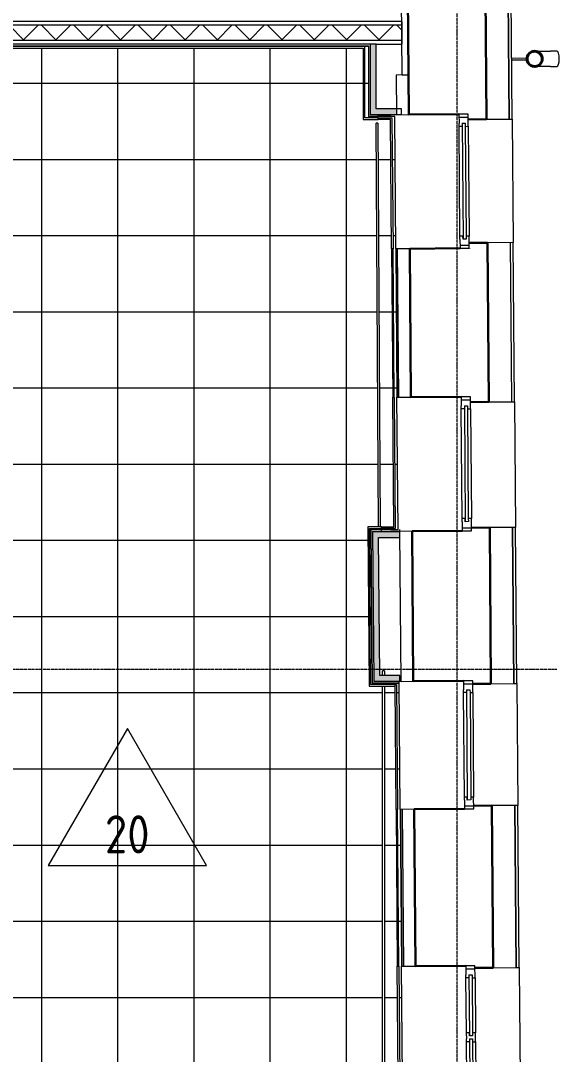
# Model space of a CAD drawing. Header units: millimetres. Extents: x -11798 to 72626, y -32713 to 44110.
# Drawn here: x 52484 to 56020, y 10417 to 17202 of the extents above; entities that cross this region are included whole.
import ezdxf

# ---------------------------------------------------------------- set-up
doc = ezdxf.new("R2010")
doc.units = ezdxf.units.MM
doc.linetypes.add('ADSK_Линия сетки', pattern=[25, 20, -2.5, 0, -2.5])
for name, color, linetype, lineweight in [('_ Окна', 7, 'Continuous', 9), ('Марки', 7, 'Continuous', 20), ('Обобщенные модели', 7, 'Continuous', 18), ('Окна', 7, 'Continuous', 9), ('Оси', 7, 'Continuous', 9), ('Перекрытие', 7, 'Continuous', 18), ('Перекрытие штриховка', 7, 'Continuous', 18), ('Стены внутренние', 7, 'Continuous', 18), ('Стены наружные', 7, 'Continuous', 18), ('Стены несущие', 7, 'Continuous', 30), ('Стены отделка', 7, 'Continuous', 30), ('Стены штриховка', 7, 'Continuous', 9)]:
    doc.layers.add(name, color=color, linetype=linetype, lineweight=lineweight)
doc.styles.add('GOST Common_2', font='GOST_Common.ttf', dxfattribs={"width": 0.9, "height": 250})

# ---------------------------------------------------------------- blocks, each defined once
blk = doc.blocks.new('Водосток - Тип 1 _карниз больше 490мм_-5168659-План полов 3-го этажа')
at = {"layer": 'Обобщенные модели'}
for p, q in [((75, 306.2), (75, 263.6)), ((175, 263.6), (175, 306.2)), ((120, 109.1), (120, 10)), ((130, 10), (130, 109.1))]:
    blk.add_line(p, q, dxfattribs=at)
at = {"layer": 'Обобщенные модели', "flags": 128}
for points in [[(75, 173), (75, 174.3), (75, 177), (75, 179.8), (75, 182.9), (75, 186.2), (75, 189.7), (75, 193.4), (75, 197.2), (75, 201.3), (75, 205.5), (75, 209.9), (75, 214.4), (75, 219.1), (75, 224), (75, 229), (75, 234.1), (75, 239.3), (75, 244.6), (75, 250.1), (75, 255.6), (75, 261.3), (75, 263.6)], [(175, 263.6), (175, 258), (175, 252.4), (175, 246.9), (175, 241.5), (175, 236.2), (175, 231.1), (175, 226), (175, 221.1), (175, 216.4), (175, 211.8), (175, 207.3), (175, 203), (175, 198.9), (175, 194.9), (175, 191.2), (175, 187.6), (175, 184.3), (175, 181.1), (175, 178.1), (175, 175.4), (175, 173)]]:
    blk.add_lwpolyline(points, dxfattribs=at)
at = {"layer": 'Обобщенные модели'}
for start, end in [(90, 270), (270, 90)]:
    blk.add_arc((125, 160), 52, start, end, dxfattribs=at)
at = {"layer": 'Обобщенные модели', "lineweight": 40}
for start, end in [(90, 270), (270, 90)]:
    blk.add_arc((125, 160), 50, start, end, dxfattribs=at)
at = {"layer": 'Обобщенные модели'}
for start_param, end_param in [(4.712389, 6.283185), (3.141593, 4.712389)]:
    blk.add_ellipse((125, 306.2), major_axis=(-50, 0), ratio=0.309017, start_param=start_param, end_param=end_param, dxfattribs=at)
blk = doc.blocks.new('окно трехпол с фрамугой - 1800 и 1820х2300_h___нов_ ок15-4643953-План полов 3-го этажа')
at = {"layer": '_ Окна', "lineweight": 18}
for p, q in [((-830, 135), (-910, 135)), ((-910, 135), (-910, 75)), ((-910, 75), (-850, 75)), ((-850, 95), (-850, 115)), ((-850, 115), (-830, 115)), ((-850, 95), (-830, 95)), ((-830, 75), (-850, 75)), ((-830, 115), (-830, 135)), ((-830, 95), (-830, 75)), ((-410, 135), (-470, 135)), ((-470, 135), (-470, 115)), ((-470, 115), (-450, 115)), ((-470, 95), (-470, 75)), ((-450, 95), (-470, 95)), ((-450, 75), (-470, 75)), ((-450, 115), (-450, 95)), ((-450, 75), (-430, 75)), ((-430, 95), (-430, 115)), ((-430, 115), (-410, 115)), ((-430, 95), (-410, 95)), ((-410, 75), (-430, 75)), ((-410, 115), (-410, 135)), ((-410, 95), (-410, 75)), ((470, 135), (410, 135)), ((410, 135), (410, 115)), ((410, 115), (430, 115)), ((410, 95), (410, 75)), ((430, 95), (410, 95)), ((430, 75), (410, 75)), ((430, 115), (430, 95)), ((430, 75), (450, 75)), ((450, 95), (450, 115)), ((450, 115), (470, 115)), ((450, 95), (470, 95)), ((470, 75), (450, 75)), ((470, 115), (470, 135)), ((470, 95), (470, 75)), ((830, 135), (830, 115)), ((910, 135), (830, 135)), ((830, 115), (850, 115)), ((830, 95), (830, 75)), ((850, 95), (830, 95)), ((850, 75), (830, 75)), ((850, 115), (850, 95)), ((850, 75), (910, 75)), ((910, 75), (910, 135))]:
    blk.add_line(p, q, dxfattribs=at)
at = {"layer": '_ Окна'}
for p, q in [((-890, 75), (-890, 135)), ((-850, 95), (-450, 95)), ((-830, 115), (-470, 115)), ((-430, 95), (430, 95)), ((-410, 115), (410, 115)), ((450, 95), (850, 95)), ((470, 115), (830, 115)), ((890, 75), (890, 135))]:
    blk.add_line(p, q, dxfattribs=at)
at = {"layer": 'Окна'}
for p, q in [((-830, 135), (-470, 135)), ((-470, 75), (-830, 75)), ((-410, 135), (410, 135)), ((410, 75), (-410, 75)), ((470, 135), (830, 135)), ((830, 75), (470, 75))]:
    blk.add_line(p, q, dxfattribs=at)
blk = doc.blocks.new('окна_rehau_однопольное_фрамуга_сверху - 800х2240 _нов_-4643977-План полов 3-го этажа')
at = {"layer": '_ Окна', "lineweight": 18}
for p, q in [((-344, 135), (-420, 135)), ((-420, 135), (-420, 75)), ((-420, 75), (-362, 75)), ((-362, 93), (-362, 117)), ((-362, 117), (-344, 117)), ((-362, 93), (-344, 93)), ((-344, 75), (-362, 75)), ((-344, 117), (-344, 135)), ((-344, 93), (-344, 75)), ((344, 135), (344, 117)), ((420, 135), (344, 135)), ((344, 117), (362, 117)), ((344, 93), (344, 75)), ((362, 93), (344, 93)), ((362, 75), (344, 75)), ((362, 117), (362, 93)), ((362, 75), (420, 75)), ((420, 75), (420, 135))]:
    blk.add_line(p, q, dxfattribs=at)
at = {"layer": '_ Окна'}
for p, q in [((-400, 75), (-400, 135)), ((-362, 93), (362, 93)), ((-344, 117), (344, 117)), ((400, 75), (400, 135))]:
    blk.add_line(p, q, dxfattribs=at)
at = {"layer": 'Окна'}
for p, q in [((-344, 135), (344, 135)), ((344, 75), (-344, 75))]:
    blk.add_line(p, q, dxfattribs=at)
blk = doc.blocks.new('окна_rehau_однопольное_фрамуга_сверху - 840х2230 _глухое_ _нов_ ок-21-4643972-План полов 3-го этажа')
at = {"layer": '_ Окна', "lineweight": 18}
for p, q in [((-360, 135), (-440, 135)), ((-440, 135), (-440, 75)), ((-440, 75), (-380, 75)), ((-380, 95), (-380, 115)), ((-380, 115), (-360, 115)), ((-380, 95), (-360, 95)), ((-360, 75), (-380, 75)), ((-360, 115), (-360, 135)), ((-360, 95), (-360, 75)), ((360, 135), (360, 115)), ((440, 135), (360, 135)), ((360, 115), (380, 115)), ((360, 95), (360, 75)), ((380, 95), (360, 95)), ((380, 75), (360, 75)), ((380, 115), (380, 95)), ((380, 75), (440, 75)), ((440, 75), (440, 135))]:
    blk.add_line(p, q, dxfattribs=at)
at = {"layer": '_ Окна'}
for p, q in [((-420, 75), (-420, 135)), ((-380, 95), (380, 95)), ((-360, 115), (360, 115)), ((420, 75), (420, 135))]:
    blk.add_line(p, q, dxfattribs=at)
at = {"layer": 'Окна'}
for p, q in [((-360, 135), (360, 135)), ((360, 75), (-360, 75))]:
    blk.add_line(p, q, dxfattribs=at)
blk = doc.blocks.new('окна_rehau_однопольное_фрамуга_сверху - 840х2230 _глухое_ _нов_ ок-21-4643964-План полов 3-го этажа')
at = {"layer": '_ Окна', "lineweight": 18}
for p, q in [((-360, 135), (-440, 135)), ((-440, 135), (-440, 75)), ((-440, 75), (-380, 75)), ((-380, 95), (-380, 115)), ((-380, 115), (-360, 115)), ((-380, 95), (-360, 95)), ((-360, 75), (-380, 75)), ((-360, 115), (-360, 135)), ((-360, 95), (-360, 75)), ((360, 135), (360, 115)), ((440, 135), (360, 135)), ((360, 115), (380, 115)), ((360, 95), (360, 75)), ((380, 95), (360, 95)), ((380, 75), (360, 75)), ((380, 115), (380, 95)), ((380, 75), (440, 75)), ((440, 75), (440, 135))]:
    blk.add_line(p, q, dxfattribs=at)
at = {"layer": '_ Окна'}
for p, q in [((-420, 75), (-420, 135)), ((-380, 95), (380, 95)), ((-360, 115), (360, 115)), ((420, 75), (420, 135))]:
    blk.add_line(p, q, dxfattribs=at)
at = {"layer": 'Окна'}
for p, q in [((-360, 135), (360, 135)), ((360, 75), (-360, 75))]:
    blk.add_line(p, q, dxfattribs=at)
blk = doc.blocks.new('ADSK_Марка_ПерекрытиеПол - Экземпляр_Отделка пола-158379-План полов 3-го этажа')
at = {"layer": 'Марки', "color": 1, "true_color": 0xff0000}
for p, q in [((0, 9), (-5.196, 0)), ((5.196, 0), (0, 9)), ((-5.196, 0), (5.196, 0))]:
    blk.add_line(p, q, dxfattribs=at)

msp = doc.modelspace()

# ---------------------------------------------------------------- hatches: boundary and pattern name
at = {"layer": 'Перекрытие штриховка', "lineweight": 9, "true_color": 0x787878}
h = msp.add_hatch(dxfattribs=at)
h.set_pattern_fill('FP_50', color=8, style=0, pattern_type=2)
h.set_pattern_definition([(270, (622.2, 12290.5), (500, 3e-14), []), (0, (622.2, 12290.5), (0, 500), [])])
h.paths.add_polyline_path([(54834.367, 8789.429), (54850.041, 8789.429), (54850.041, 8804.395), (54834.247, 8804.267), (54834.286, 8799.429)])
h.paths.add_polyline_path([(54824.286, 8799.429), (54824.27, 8801.429), (54822.27, 8801.429), (54824.27, 8799.445)])
h.paths.add_polyline_path([(49191.096, 8801.429), (54822.27, 8801.429), (54819.889, 9184.505), (54821.171, 9184.505), (54822.27, 9186.505), (54860.16, 9186.505), (54860.16, 9194.505), (54796.09, 9194.505), (54799.123, 8819.429), (49209.096, 8819.429), (49209.096, 9661.937), (49219.096, 9661.937), (49219.096, 8829.429), (54789.042, 8829.429), (54786.009, 9204.505), (54860.16, 9204.505), (54860.16, 12834.355), (54771.652, 12834.355), (54763.282, 13879.185), (54933.207, 13879.185), (54911.491, 16554.292), (54733.407, 16554.292), (54733.407, 17021.937), (49804.096, 17020.937), (49804.096, 17011.937), (49204.096, 17011.937), (49204.096, 16624.437), (49191.096, 16624.437), (49191.096, 11061.937), (49109.096, 11061.937), (49109.096, 10966.937), (49100.096, 10966.937), (49099.096, 10976.937), (49048.096, 10976.937), (49048.096, 10991.937), (49039.096, 10991.937), (49039.096, 11061.937), (49019.096, 11061.937), (49019.096, 10952.296), (49034.596, 10979.142), (49042.39, 10974.642), (49037.39, 10965.982), (49082.424, 10939.982), (49077.424, 10931.322), (49085.218, 10926.822), (49019.096, 10812.296), (49019.096, 9911.578), (49085.218, 9797.051), (49077.424, 9792.551), (49082.424, 9783.891), (49037.39, 9757.891), (49042.39, 9749.231), (49034.596, 9744.731), (49019.096, 9771.578), (49019.096, 9661.937), (49039.096, 9661.937), (49039.096, 9731.937), (49048.096, 9731.937), (49048.096, 9746.937), (49100.096, 9746.937), (49100.096, 9756.937), (49109.096, 9756.732), (49109.096, 9661.937), (49191.096, 9661.937), (49191.096, 8819.429)])
h.paths.add_polyline_path([(49189.096, 8799.429), (49191.096, 8799.429), (49191.096, 8801.429)])
h.paths.add_polyline_path([(55011.259, 9174.505), (55011.256, 9174.825), (55011.256, 9174.505)])
h.paths.add_polyline_path([(54996.545, 9186.505), (54999.161, 9186.505), (54969.416, 12852.355), (54872.16, 12852.355), (54872.16, 12844.355), (54951.577, 12844.355), (54981.096, 9194.505), (54872.16, 9194.505), (54872.16, 9186.505), (54996.118, 9186.505)])
h.paths.add_polyline_path([(54971.015, 9204.505), (54941.577, 12834.355), (54872.16, 12834.355), (54872.16, 9204.505), (54956.538, 9204.505)])
h.paths.add_polyline_path([(49219.096, 11061.937), (49209.096, 11061.937), (49209.096, 16624.437), (49219.096, 16624.437), (49219.096, 11081.141)])
h.paths.add_polyline_path([(54789.491, 12844.355), (54860.16, 12844.355), (54860.16, 12852.355), (54791.507, 12852.355), (54791.41, 12854.355), (54789.491, 12854.355), (54789.41, 12844.355)])
h.paths.add_polyline_path([(54766.407, 17034.937), (54768.407, 17034.937), (54768.407, 17036.937)])
h.paths.add_polyline_path([(54783.364, 12844.355), (54789.41, 12844.355), (54789.231, 12886.489), (54781.571, 13859.185), (54783.362, 13859.397), (54783.364, 13861.185), (54961.354, 13861.185), (54939.33, 16572.292), (54768.407, 16572.292), (54768.407, 16574.292), (54766.407, 16574.292), (54766.407, 17034.937), (49804.096, 17034.937), (49804.096, 17031.937), (54743.407, 17031.937), (54743.407, 16564.292), (54921.491, 16564.292), (54943.207, 13869.185), (54773.283, 13869.185), (54781.652, 12844.355)])
h.paths.add_polyline_path([(54981.416, 12864.355), (54981.387, 12867.906), (54973.213, 12867.906), (54973.455, 12864.355), (54981.413, 12864.355)])
h.paths.add_polyline_path([(54832.213, 13880.193), (54817.655, 16529.633), (54829.654, 16529.699), (54844.213, 13880.259)])
h.paths.add_polyline_path([(49804.096, 17036.937), (49804.096, 17046.937), (49179.096, 17046.937), (49179.285, 17036.937), (49439.347, 17036.937)])
at = {"layer": 'Стены внутренние', "lineweight": 9}
h = msp.add_hatch(dxfattribs=at)
h.set_pattern_fill('FP_3', color=256, style=0, pattern_type=2)
h.set_pattern_definition([(45, (0, 0), (-106.066, 106.066), []), (135, (0, 0), (-106.066, -106.066), [])])
h.paths.add_polyline_path([(50449.669, 17071.937), (54987.59, 17071.937), (54987.59, 17171.937), (49159.096, 17171.937), (49159.096, 17071.937), (49439.347, 17071.937)])
at = {"layer": 'Стены внутренние'}
for points in [[(54778.407, 16624.292), (54818.407, 16624.292), (54818.407, 17046.937), (54778.407, 17046.937), (54778.407, 16936.763)], [(54778.407, 16584.292), (54951.328, 16584.585), (54951.007, 16624.292), (54778.407, 16624.292)], [(54841.412, 12864.355), (54833.446, 13849.185), (54793.445, 13849.185), (54801.428, 12864.355), (54841.088, 12864.355)], [(54833.77, 13809.185), (54973.213, 13809.185), (54973.213, 13849.185), (54833.446, 13849.185), (54833.46, 13847.54)], [(54841.412, 12864.355), (54973.213, 12864.355), (54973.213, 12904.355), (54841.088, 12904.355), (54841.383, 12867.906)]]:
    msp.add_hatch(color=256, dxfattribs=at).paths.add_polyline_path(points)

# ---------------------------------------------------------------- linework, layer by layer
at = {"layer": 'Оси', "linetype": 'ADSK_Линия сетки'}
for p, q in [((55349.565, -5665.072), (55349.565, 43356.344)), ((-10997.814, 12945), (56004.853, 12945))]:
    msp.add_line(p, q, dxfattribs=at)
at = {"layer": 'Перекрытие'}
msp.add_line((54981.387, 12867.906), (54973.213, 12867.906), dxfattribs=at)
at = {"layer": 'Стены внутренние'}
for p, q in [((54831.488, 16564.292), (54921.491, 16564.292)), ((54921.491, 16564.292), (54928.446, 15704.371)), ((54829.654, 16529.699), (54817.655, 16529.633)), ((54832.213, 13880.193), (54817.655, 16529.633)), ((54829.654, 16529.699), (54844.213, 13880.259)), ((54911.572, 16554.292), (54831.569, 16554.292)), ((54918.446, 15704.291), (54911.572, 16554.292)), ((54933.207, 13879.185), (54926.331, 14729.32)), ((54936.331, 14729.401), (54943.288, 13869.185)), ((54844.213, 13880.259), (54832.213, 13880.193)), ((54853.205, 13879.185), (54933.207, 13879.185)), ((54943.288, 13869.185), (54853.285, 13869.185)), ((54973.447, 13849.672), (54973.354, 13861.185)), ((54860.16, 12904.355), (54860.16, 12934.429)), ((54872.16, 12934.429), (54860.16, 12934.429)), ((54872.16, 12934.429), (54872.16, 12904.355)), ((54860.16, 12844.355), (54860.16, 12852.355)), ((54860.16, 9204.505), (54860.16, 12834.355)), ((54872.16, 12852.355), (54872.16, 12844.355)), ((54872.16, 12834.355), (54872.16, 9204.505)), ((54941.577, 12844.355), (54951.577, 12844.355)), ((54948.208, 12024.408), (54941.657, 12834.355)), ((54951.577, 12844.355), (54958.208, 12024.489)), ((54971.015, 9204.505), (54956.538, 10994.442)), ((54966.538, 10994.523), (54981.096, 9194.505))]:
    msp.add_line(p, q, dxfattribs=at)
at = {"layer": 'Стены наружные'}
for p, q in [((54939.427, 16572.292), (54831.423, 16572.292)), ((54946.445, 15704.517), (54939.427, 16572.292)), ((55711.586, 16555.733), (55718.137, 15745.759)), ((54961.354, 13861.185), (54954.331, 14729.546)), ((55726.588, 14700.791), (55733.261, 13875.818)), ((54853.35, 13861.185), (54961.354, 13861.185)), ((54976.207, 12024.635), (54969.513, 12852.355)), ((54981.416, 12864.355), (54973.213, 12864.355)), ((55741.55, 12850.851), (55748.02, 12050.877)), ((54999.161, 9186.505), (54984.537, 10994.668)), ((55756.633, 10985.912), (55771.11, 9195.971))]:
    msp.add_line(p, q, dxfattribs=at)
at = {"layer": 'Стены несущие'}
for p, q in [((55031.325, 16585.232), (55023.278, 17580.2)), ((55532.938, 17624.323), (55541.592, 16554.358)), ((55031.325, 16585.232), (55361.315, 16587.901)), ((55421.596, 16553.388), (55541.592, 16554.358)), ((55548.143, 15744.384), (55428.146, 15743.414)), ((55548.143, 15744.384), (55556.594, 14699.416)), ((55368.431, 15707.93), (55038.442, 15705.261)), ((55046.328, 14730.29), (55038.442, 15705.261)), ((55428.438, 15707.415), (55428.43, 15708.415)), ((55046.328, 14730.29), (55376.317, 14732.959)), ((55436.598, 14698.445), (55556.594, 14699.416)), ((55383.434, 13852.988), (55053.445, 13850.319)), ((55061.411, 12865.351), (55053.445, 13850.319)), ((55563.266, 13874.443), (55443.27, 13873.472)), ((55443.44, 13852.473), (55443.432, 13853.473)), ((55563.266, 13874.443), (55571.556, 12849.476)), ((55061.411, 12865.351), (55391.4, 12868.02)), ((55451.56, 12848.506), (55571.556, 12849.476)), ((55398.193, 12028.047), (55068.204, 12025.379)), ((55076.534, 10995.412), (55068.204, 12025.379)), ((55578.026, 12049.503), (55458.03, 12048.532)), ((55458.199, 12027.533), (55458.191, 12028.533)), ((55578.026, 12049.503), (55586.639, 10984.537)), ((55076.534, 10995.412), (55406.523, 10998.081)), ((55466.643, 10983.567), (55586.639, 10984.537))]:
    msp.add_line(p, q, dxfattribs=at)
at = {"layer": 'Стены отделка', "lineweight": 9}
for p, q in [((54989.221, 16845.295), (54983.28, 17579.876)), ((55711.586, 16555.733), (55702.933, 17625.698)), ((54987.59, 17196.937), (49159.096, 17196.937)), ((54987.59, 17046.937), (54987.59, 17196.937)), ((54778.407, 17046.937), (49159.096, 17046.937)), ((49804.096, 17034.937), (54766.407, 17034.937)), ((54743.407, 17031.937), (49804.096, 17031.937)), ((54743.407, 16564.292), (54743.407, 17031.937)), ((54766.407, 17034.937), (54766.407, 16574.292)), ((54778.407, 17046.937), (54778.407, 16584.292)), ((54818.407, 17046.937), (54987.59, 17046.937)), ((54818.407, 16624.292), (54818.407, 17046.937)), ((49804.096, 17021.937), (54733.407, 17021.937)), ((54733.407, 17021.937), (54733.407, 16554.292)), ((55029.219, 16845.715), (54949.221, 16845.068)), ((54949.221, 16845.068), (54951.328, 16584.585)), ((54989.221, 16845.295), (55029.219, 16845.619)), ((54985.123, 16624.292), (54818.407, 16624.292)), ((54985.123, 16584.292), (54985.123, 16624.292)), ((54831.488, 16564.292), (54743.407, 16564.292)), ((54768.407, 16572.292), (54831.423, 16572.292)), ((54985.123, 16584.292), (54778.407, 16584.292)), ((54831.332, 16583.615), (54915.123, 16584.292)), ((54831.423, 16572.292), (54831.332, 16583.615)), ((54831.569, 16554.292), (54831.488, 16564.292)), ((54951.328, 16584.585), (55031.325, 16585.232)), ((54733.407, 16554.292), (54831.569, 16554.292)), ((55541.592, 16554.358), (55691.587, 16555.571)), ((55691.587, 16555.571), (55711.586, 16555.733)), ((55718.137, 15745.759), (55548.143, 15744.384)), ((55726.588, 14700.791), (55718.137, 15745.759)), ((54928.446, 15704.371), (54918.446, 15704.291)), ((54918.446, 15704.291), (54926.331, 14729.32)), ((54936.331, 14729.401), (54928.446, 15704.371)), ((55038.442, 15705.261), (54946.445, 15704.517)), ((54946.445, 15704.517), (54954.331, 14729.546)), ((54958.445, 15704.614), (54958.453, 15703.614)), ((54926.331, 14729.32), (54936.331, 14729.401)), ((54954.331, 14729.546), (55046.328, 14730.29)), ((55556.594, 14699.416), (55726.588, 14700.791)), ((54853.205, 13879.185), (54763.202, 13879.185)), ((54763.202, 13879.185), (54771.652, 12834.355)), ((54773.283, 13869.185), (54853.285, 13869.185)), ((54781.571, 12844.355), (54773.283, 13869.185)), ((54781.364, 13859.185), (54789.491, 12854.355)), ((54853.35, 13861.185), (54783.348, 13861.185)), ((54793.445, 13849.185), (54801.41, 12864.355)), ((54793.445, 13849.185), (54973.451, 13849.185)), ((54853.285, 13869.185), (54853.205, 13879.185)), ((54853.447, 13849.185), (54853.35, 13861.185)), ((55053.445, 13850.319), (54913.213, 13849.185)), ((54973.213, 13809.185), (54973.213, 13849.185)), ((54981.413, 12864.704), (54973.447, 13849.672)), ((55713.261, 13875.656), (55563.266, 13874.443)), ((55733.261, 13875.818), (55713.261, 13875.656)), ((55713.261, 13875.656), (55713.269, 13874.656)), ((55741.55, 12850.851), (55733.261, 13875.818)), ((54841.088, 12904.355), (54833.77, 13809.185)), ((54833.77, 13809.185), (54973.213, 13809.185)), ((54973.213, 12904.355), (54841.088, 12904.355)), ((54973.213, 12864.355), (54973.213, 12904.355)), ((54771.652, 12834.355), (54941.657, 12834.355)), ((54941.577, 12844.355), (54781.571, 12844.355)), ((54791.507, 12852.355), (54969.513, 12852.355)), ((54973.213, 12864.355), (54801.41, 12864.355)), ((54941.657, 12834.355), (54941.577, 12844.355)), ((54969.513, 12852.355), (54969.416, 12864.355)), ((54981.413, 12864.704), (55061.411, 12865.351)), ((55571.556, 12849.476), (55721.551, 12850.69)), ((55721.551, 12850.69), (55741.55, 12850.851)), ((54958.208, 12024.489), (54948.208, 12024.408)), ((54948.208, 12024.408), (54956.538, 10994.442)), ((54966.538, 10994.523), (54958.208, 12024.489)), ((55068.204, 12025.379), (54976.207, 12024.635)), ((54976.207, 12024.635), (54984.537, 10994.668)), ((54988.207, 12024.732), (54988.215, 12023.732)), ((55728.021, 12050.716), (55578.026, 12049.503)), ((55748.02, 12050.877), (55728.021, 12050.716)), ((55728.021, 12050.716), (55728.029, 12049.716)), ((55756.633, 10985.912), (55748.02, 12050.877)), ((54956.538, 10994.442), (54966.538, 10994.523)), ((54984.537, 10994.668), (55076.534, 10995.412)), ((55586.639, 10984.537), (55736.634, 10985.751)), ((55736.634, 10985.751), (55756.633, 10985.912))]:
    msp.add_line(p, q, dxfattribs=at)
at = {"layer": 'Стены штриховка'}
for p, q in [((55682.933, 17625.536), (55691.587, 16555.571)), ((55691.587, 16555.571), (55682.941, 17624.536)), ((54987.59, 17171.937), (49159.096, 17171.937)), ((54987.59, 17071.937), (49159.096, 17071.937)), ((49804.096, 17036.937), (54768.407, 17036.937)), ((54768.407, 17036.937), (54768.407, 16572.292)), ((54818.407, 17046.937), (54778.407, 17046.937)), ((54766.407, 16574.292), (54831.407, 16574.292)), ((54766.407, 16574.292), (54766.407, 16572.292)), ((54766.407, 16572.292), (54768.407, 16572.292)), ((55698.138, 15745.598), (55706.589, 14700.629)), ((54948.445, 15704.533), (54956.33, 14729.562)), ((54966.33, 14729.643), (54958.453, 15703.614)), ((54783.348, 13861.185), (54781.348, 13861.185)), ((54781.348, 13861.185), (54781.364, 13859.185)), ((54853.366, 13859.185), (54781.364, 13859.185)), ((54783.348, 13861.185), (54791.507, 12852.355)), ((55721.551, 12850.69), (55713.261, 13875.656)), ((55713.269, 13874.656), (55721.551, 12850.69)), ((54789.491, 12854.355), (54969.497, 12854.355)), ((54789.491, 12854.355), (54789.507, 12852.355)), ((54789.507, 12852.355), (54791.507, 12852.355)), ((54978.207, 12024.651), (54986.537, 10994.684)), ((54988.215, 12023.732), (54996.537, 10994.765)), ((55736.634, 10985.751), (55728.021, 12050.716)), ((55728.029, 12049.716), (55736.634, 10985.751))]:
    msp.add_line(p, q, dxfattribs=at)

# ---------------------------------------------------------------- block references
at = {"layer": 'Марки', "color": 1, "true_color": 0xff0000, "xscale": 99.99999999999993, "yscale": 99.99999999999993, "zscale": 99.99999999999993}
msp.add_blockref('ADSK_Марка_ПерекрытиеПол - Экземпляр_Отделка пола-158379-План полов 3-го этажа', (53184.298, 11656.332), dxfattribs=at)
at = {"layer": 'Обобщенные модели', "rotation": 270.4633818725631}
msp.add_blockref('Водосток - Тип 1 _карниз больше 490мм_-5168659-План полов 3-го этажа', (55697.389, 17074.635), dxfattribs=at)
at = {"layer": 'Окна', "rotation": 270.4633818725627}
for name, p in [('окна_rehau_однопольное_фрамуга_сверху - 840х2230 _глухое_ _нов_ ок-21-4643964-План полов 3-го этажа', (55289.875, 16147.309)), ('окна_rehau_однопольное_фрамуга_сверху - 840х2230 _глухое_ _нов_ ок-21-4643972-План полов 3-го этажа', (55304.878, 14292.367)), ('окна_rehau_однопольное_фрамуга_сверху - 800х2240 _нов_-4643977-План полов 3-го этажа', (55319.799, 12447.427)), ('окно трехпол с фрамугой - 1800 и 1820х2300_h___нов_ ок15-4643953-План полов 3-го этажа', (55338.885, 10087.504))]:
    msp.add_blockref(name, p, dxfattribs=at)

# ---------------------------------------------------------------- texts
at = {"layer": 'Марки', "color": 1, "lineweight": 9, "true_color": 0xff0000, "insert": (53183.267, 11860.758), "char_height": 250, "width": 327.6, "attachment_point": 5, "line_spacing_factor": 1.022766, "style": 'GOST Common_2'}
msp.add_mtext('\\pxqc,t1.44,2.88,4.32,5.76,7.2,8.64,10.08,11.52,12.96,14.4,15.84,17.28,18.72,20.16,21.6,23.04,24.48,25.92,27.36,28.8,30.24,31.68,33.12,34.56,36,37.44,38.88,40.32,41.76,43.2,44.64,46.08;{20}', dxfattribs=at)

doc.saveas('drawing.dxf')
